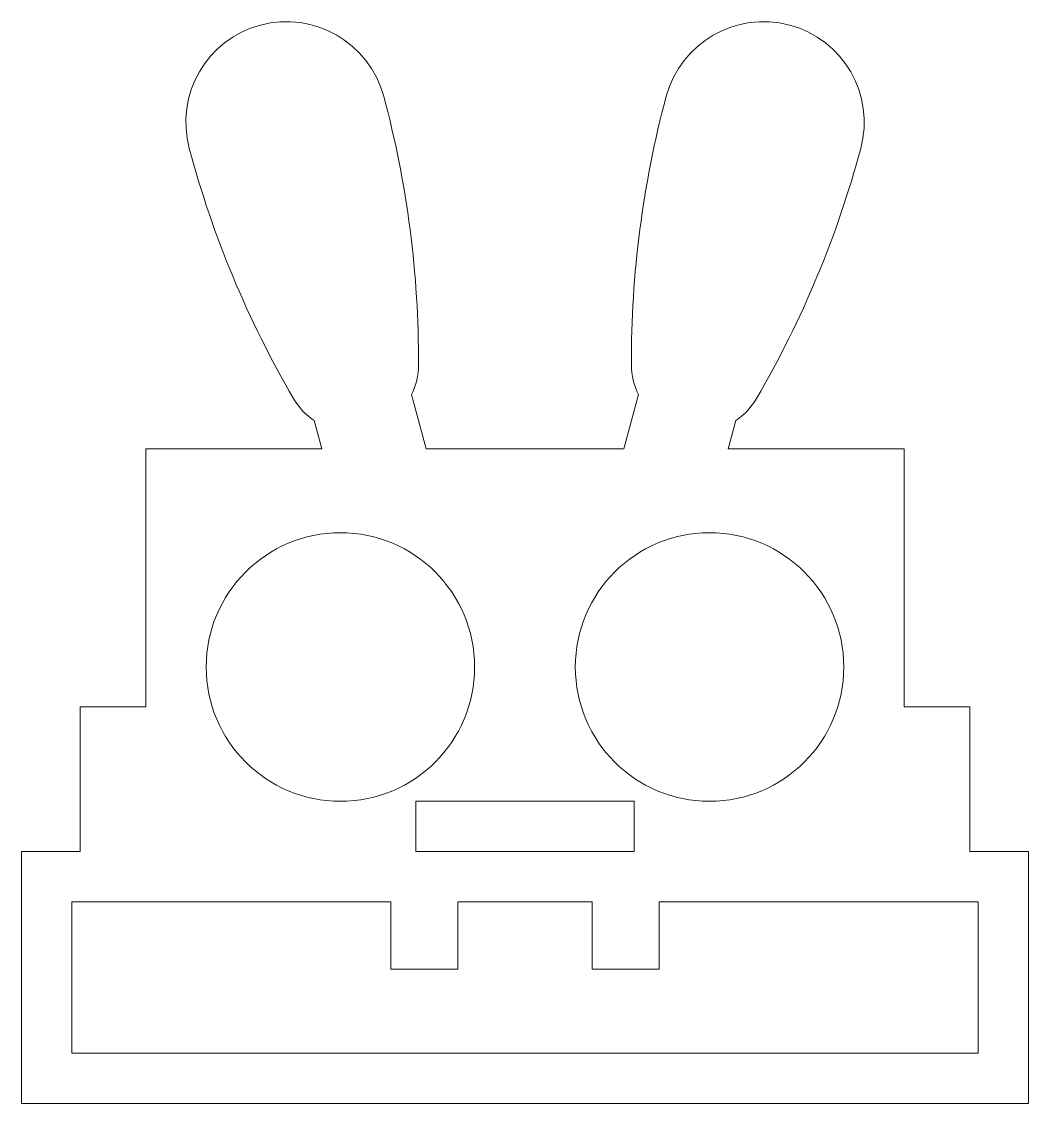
# Model space of a CAD drawing. Header units: millimetres. Extents: x 14.7 to 44.7, y 18.1 to 50.3.
import ezdxf

# ---------------------------------------------------------------- set-up
doc = ezdxf.new("R2010")
doc.units = ezdxf.units.MM

msp = doc.modelspace()

# ---------------------------------------------------------------- linework, layer by layer
at = {"color": 7, "linetype": 'Continuous', "lineweight": 18}
for p, q in [((26.288, 39.189), (26.721, 37.571)), ((33.049, 39.189), (32.615, 37.571)), ((23.39, 38.413), (23.615, 37.571)), ((35.947, 38.413), (35.721, 37.571)), ((18.373, 37.571), (23.615, 37.571)), ((18.373, 37.571), (18.373, 29.88)), ((26.721, 37.571), (32.615, 37.571)), ((35.721, 37.571), (40.964, 37.571)), ((40.964, 37.571), (40.964, 29.88)), ((16.415, 25.571), (16.415, 29.88)), ((16.415, 29.88), (18.373, 29.88)), ((42.922, 29.88), (40.964, 29.88)), ((42.922, 25.571), (42.922, 29.88)), ((26.418, 27.071), (32.918, 27.071)), ((26.418, 27.071), (26.418, 25.571)), ((32.918, 27.071), (32.918, 25.571)), ((14.668, 25.571), (16.415, 25.571)), ((14.668, 25.571), (14.668, 18.071)), ((26.418, 25.571), (32.918, 25.571)), ((42.922, 25.571), (44.668, 25.571)), ((44.668, 25.571), (44.668, 18.071)), ((16.168, 24.071), (25.668, 24.071)), ((16.168, 24.071), (16.168, 19.571)), ((25.668, 24.071), (25.668, 22.071)), ((27.668, 24.071), (31.668, 24.071)), ((27.668, 24.071), (27.668, 22.071)), ((31.668, 24.071), (31.668, 22.071)), ((33.668, 24.071), (43.168, 24.071)), ((33.668, 24.071), (33.668, 22.071)), ((43.168, 24.071), (43.168, 19.571)), ((25.668, 22.071), (27.668, 22.071)), ((33.668, 22.071), (31.668, 22.071)), ((16.168, 19.571), (43.168, 19.571)), ((14.668, 18.071), (44.668, 18.071))]:
    msp.add_line(p, q, dxfattribs=at)
for centre in [(24.168, 31.071), (35.168, 31.071)]:
    msp.add_circle(centre, 4, dxfattribs=at)
for centre, radius, start, end in [((22.562, 47.298), 3, 15, 195), ((36.775, 47.298), 3, 345, 165), ((-3.936, 40.198), 30.432, 359.759, 15), ((63.272, 40.198), 30.432, 165, 180.241), ((49.059, 54.398), 30.432, 195, 210.241), ((10.277, 54.398), 30.432, 329.759, 345), ((24.496, 40.079), 2, 333.5904, 359.759), ((34.84, 40.079), 2, 180.241, 206.4096), ((24.496, 40.079), 2, 210.241, 236.4096), ((34.84, 40.079), 2, 303.5904, 329.759)]:
    msp.add_arc(centre, radius, start, end, dxfattribs=at)

doc.saveas('drawing.dxf')
